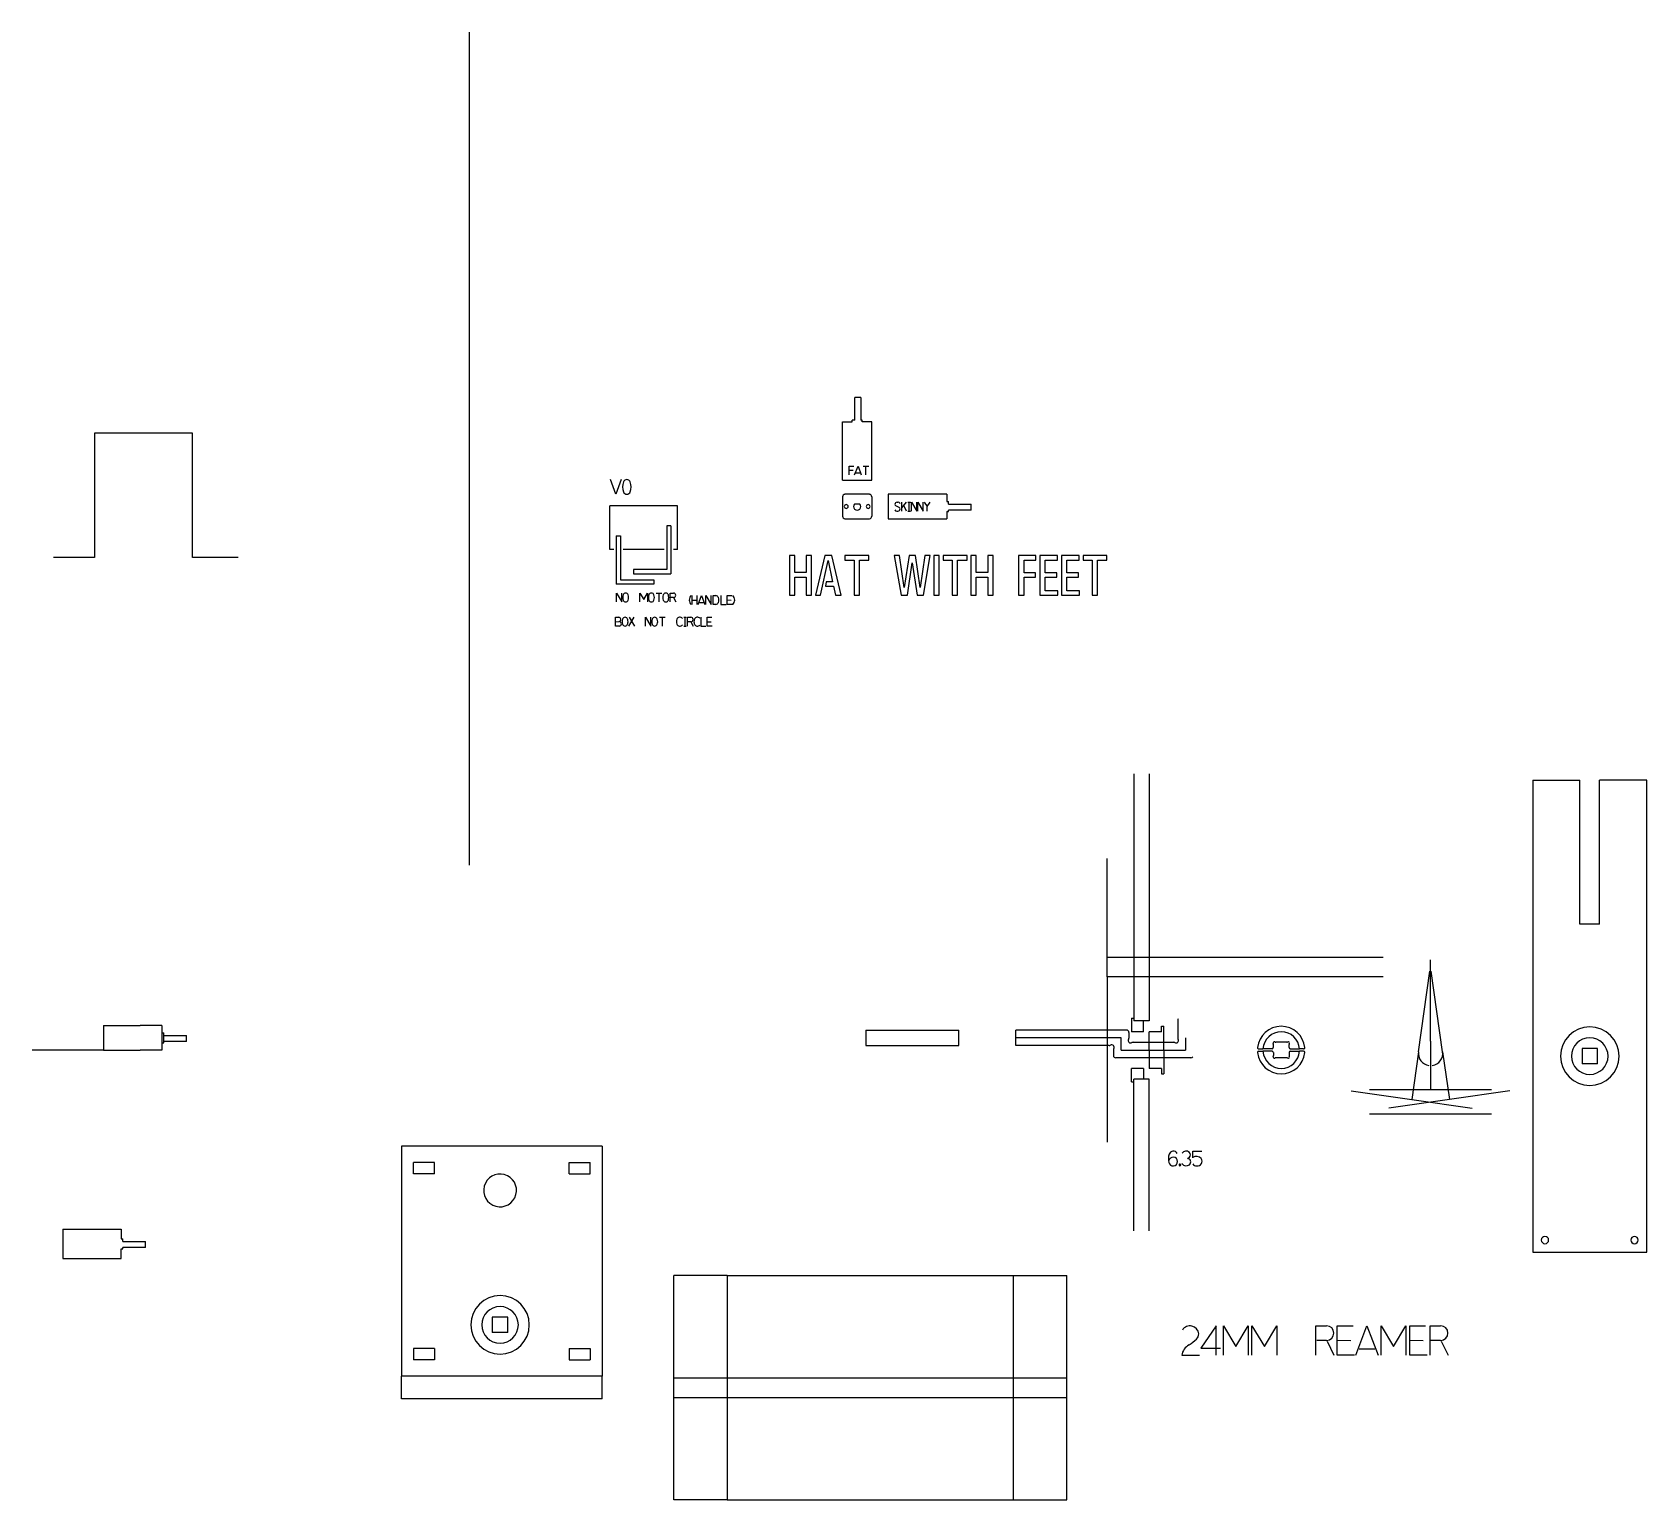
# Model space of a CAD drawing. Header units: inches. Extents: x -13.3 to 12.7, y -16 to 7.6.
import ezdxf

# ---------------------------------------------------------------- set-up
doc = ezdxf.new("R2010")
doc.units = ezdxf.units.IN
doc.layers.get('0').update_dxf_attribs({"linetype": 'CONTINUOUS'})
for name, color, linetype in [('1', 7, 'CONTINUOUS'), ('2', 7, 'CONTINUOUS'), ('23', 7, 'CONTINUOUS'), ('24', 7, 'CONTINUOUS'), ('3', 7, 'CONTINUOUS'), ('4', 7, 'CONTINUOUS'), ('5', 7, 'CONTINUOUS'), ('6', 7, 'CONTINUOUS'), ('9', 7, 'CONTINUOUS')]:
    doc.layers.add(name, color=color, linetype=linetype)

msp = doc.modelspace()

# ---------------------------------------------------------------- linework, layer by layer
at = {"color": 0, "linetype": 'CONTINUOUS'}
for p, q in [((-6.26, 7.65), (-6.26, -5.787)), ((4.713, -8.768), (4.713, -8.473)), ((4.91, -8.473), (4.713, -8.473)), ((4.91, -8.473), (4.91, -8.384)), ((4.91, -8.384), (4.949, -8.384)), ((4.949, -8.768), (4.949, -8.384)), ((-12.164, -8.768), (-13.311, -8.768)), ((4.713, -8.768), (4.713, -9.063)), ((4.949, -8.768), (4.949, -9.152)), ((6.48, -8.748), (6.547, -8.748)), ((6.48, -8.788), (6.547, -8.788)), ((6.695, -8.748), (6.547, -8.748)), ((6.695, -8.788), (6.547, -8.788)), ((6.715, -8.729), (6.715, -8.68)), ((6.715, -8.807), (6.715, -8.856)), ((6.93, -8.641), (6.754, -8.641)), ((6.969, -8.729), (6.969, -8.68)), ((6.969, -8.807), (6.969, -8.856)), ((6.989, -8.748), (7.137, -8.748)), ((6.989, -8.788), (7.137, -8.788)), ((7.204, -8.748), (7.137, -8.748)), ((7.204, -8.788), (7.137, -8.788)), ((11.696, -8.741), (11.696, -8.991)), ((11.946, -8.741), (11.696, -8.741)), ((11.946, -8.991), (11.946, -8.741)), ((4.91, -9.063), (4.713, -9.063)), ((4.91, -9.063), (4.91, -9.152)), ((6.93, -8.895), (6.754, -8.895)), ((11.946, -8.991), (11.696, -8.991)), ((4.91, -9.152), (4.949, -9.152)), ((-2.099, -12.407), (2.519, -12.407)), ((-5.888, -13.076), (-5.888, -13.326)), ((-5.638, -13.076), (-5.888, -13.076)), ((-5.638, -13.326), (-5.638, -13.076)), ((-5.638, -13.326), (-5.888, -13.326)), ((-7.352, -14.395), (-7.352, -14.028)), ((-4.118, -14.395), (-4.118, -14.028)), ((-4.118, -14.395), (-7.352, -14.395)), ((-2.099, -16.021), (2.519, -16.021))]:
    msp.add_line(p, q, dxfattribs=at)
for centre, radius, start, end in [((6.842, -8.768), 0.384, 6.2063, 173.7937), ((6.842, -8.768), 0.295, 3.8226, 176.1774), ((6.48, -8.729), 0.0197, 173.7937, 270), ((6.48, -8.807), 0.0197, 90, 186.2063), ((6.842, -8.768), 0.384, 186.2063, 353.7937), ((6.842, -8.768), 0.295, 183.8226, 356.1774), ((6.695, -8.729), 0.0197, 270, 360), ((6.695, -8.807), 0.0197, 360, 90), ((6.729, -8.655), 0.0197, 64.4712, 205.5288), ((6.676, -8.68), 0.0394, 0, 25.5288), ((6.676, -8.856), 0.0394, 334.4712, 360), ((6.754, -8.602), 0.0394, 244.4712, 270), ((6.93, -8.602), 0.0394, 270, 295.5288), ((6.955, -8.655), 0.0197, 334.4712, 115.5288), ((7.008, -8.68), 0.0394, 154.4712, 180), ((6.989, -8.729), 0.0197, 180, 270), ((6.989, -8.807), 0.0197, 90, 180), ((7.008, -8.856), 0.0394, 180, 205.5288), ((7.204, -8.729), 0.0197, 270, 6.2063), ((7.204, -8.807), 0.0197, 353.7937, 90), ((9.252, -8.822), 0.197, 171.963, 261.963), ((9.252, -8.822), 0.197, 278.037, 8.037), ((6.729, -8.881), 0.0197, 154.4712, 295.5288), ((6.754, -8.934), 0.0394, 90, 115.5288), ((6.93, -8.934), 0.0394, 64.4712, 90), ((6.955, -8.881), 0.0197, 244.4712, 25.5288)]:
    msp.add_arc(centre, radius, start, end, dxfattribs=at)
at = {"layer": '1', "color": 1, "linetype": 'CONTINUOUS'}
for p, q in [((-3.894, 0.197), (-3.981, 0.434)), ((-3.808, 0.434), (-3.894, 0.197)), ((-3.99, -0.696), (-3.99, 0.011)), ((-2.902, 0.011), (-3.99, 0.011)), ((-2.902, -0.696), (-2.902, 0.011)), ((-3.887, -0.475), (-3.818, -0.475)), ((-3.887, -0.475), (-3.887, -1.251)), ((-3.818, -0.475), (-3.818, -1.182)), ((-3.005, -0.31), (-3.074, -0.31)), ((-3.074, -0.31), (-3.074, -1.017)), ((-3.005, -0.31), (-3.005, -1.086)), ((-3.927, -0.696), (-3.99, -0.696)), ((-3.114, -0.696), (-3.779, -0.696)), ((-2.902, -0.696), (-2.966, -0.696)), ((-3.61, -1.017), (-3.61, -1.086)), ((-3.074, -1.017), (-3.61, -1.017)), ((-3.283, -1.251), (-3.887, -1.251)), ((-3.818, -1.182), (-3.283, -1.182)), ((-3.61, -1.086), (-3.005, -1.086)), ((-3.283, -1.182), (-3.283, -1.251)), ((-3.885, -1.539), (-3.885, -1.397)), ((-3.885, -1.397), (-3.798, -1.539)), ((-3.798, -1.539), (-3.798, -1.397)), ((-3.506, -1.539), (-3.506, -1.397)), ((-3.506, -1.397), (-3.445, -1.498)), ((-3.445, -1.498), (-3.385, -1.397)), ((-3.385, -1.397), (-3.385, -1.539)), ((-3.242, -1.397), (-3.151, -1.397)), ((-3.196, -1.539), (-3.196, -1.401)), ((-3.017, -1.539), (-3.017, -1.397)), ((-3.017, -1.397), (-2.965, -1.397)), ((-2.964, -1.469), (-3.012, -1.468)), ((-2.964, -1.469), (-2.929, -1.539)), ((-2.666, -1.437), (-2.666, -1.58)), ((-2.662, -1.509), (-2.584, -1.509)), ((-2.58, -1.58), (-2.58, -1.437)), ((-2.565, -1.58), (-2.512, -1.437)), ((-2.55, -1.549), (-2.474, -1.549)), ((-2.512, -1.437), (-2.458, -1.58)), ((-2.442, -1.58), (-2.442, -1.437)), ((-2.442, -1.437), (-2.355, -1.58)), ((-2.355, -1.58), (-2.355, -1.437)), ((-2.322, -1.58), (-2.322, -1.437)), ((-2.322, -1.437), (-2.282, -1.437)), ((-2.2, -1.437), (-2.2, -1.58)), ((-2.098, -1.508), (-2.098, -1.437)), ((-2.098, -1.437), (-2.022, -1.437)), ((-2.098, -1.58), (-2.098, -1.508)), ((-2.098, -1.508), (-2.033, -1.509)), ((-3.898, -1.929), (-3.898, -1.787)), ((-3.898, -1.787), (-3.849, -1.787)), ((-3.686, -1.93), (-3.597, -1.787)), ((-3.68, -1.787), (-3.591, -1.93)), ((-3.416, -1.93), (-3.416, -1.787)), ((-3.416, -1.787), (-3.329, -1.93)), ((-3.329, -1.93), (-3.329, -1.787)), ((-3.188, -1.787), (-3.097, -1.787)), ((-3.143, -1.93), (-3.143, -1.791)), ((-2.799, -1.787), (-2.758, -1.787)), ((-2.778, -1.925), (-2.778, -1.791)), ((-2.736, -1.93), (-2.736, -1.787)), ((-2.736, -1.787), (-2.685, -1.787)), ((-2.524, -1.787), (-2.524, -1.93)), ((-2.421, -1.858), (-2.421, -1.787)), ((-2.421, -1.787), (-2.345, -1.787)), ((-2.282, -1.58), (-2.322, -1.58)), ((-2.2, -1.58), (-2.117, -1.58)), ((-2.007, -1.58), (-2.098, -1.58)), ((-3.842, -1.929), (-3.898, -1.929)), ((-3.894, -1.858), (-3.839, -1.857)), ((-2.799, -1.93), (-2.758, -1.93)), ((-2.684, -1.86), (-2.732, -1.858)), ((-2.684, -1.86), (-2.649, -1.93)), ((-2.524, -1.93), (-2.44, -1.93)), ((-2.421, -1.93), (-2.421, -1.858)), ((-2.421, -1.858), (-2.356, -1.858)), ((-2.338, -1.93), (-2.421, -1.93)), ((4.463, -4.314), (4.463, -8.296)), ((4.713, -4.314), (4.713, -8.296)), ((10.901, -4.412), (10.901, -12.03)), ((10.901, -4.412), (11.663, -4.412)), ((11.663, -6.739), (11.663, -4.412)), ((11.978, -6.739), (11.978, -4.412)), ((12.74, -4.412), (11.978, -4.412)), ((12.74, -12.03), (12.74, -4.412)), ((11.978, -6.739), (11.663, -6.739)), ((9.057, -8.795), (9.24, -7.496)), ((9.252, -8.626), (9.252, -7.313)), ((9.447, -8.795), (9.263, -7.496)), ((4.424, -8.256), (4.424, -8.473)), ((4.424, -8.256), (4.463, -8.256)), ((4.713, -8.296), (4.463, -8.296)), ((4.62, -8.384), (4.62, -8.296)), ((4.62, -8.473), (4.424, -8.473)), ((4.62, -8.473), (4.62, -8.384)), ((4.62, -9.063), (4.424, -9.063)), ((4.424, -9.28), (4.424, -9.063)), ((4.62, -9.063), (4.62, -9.24)), ((4.424, -9.28), (4.463, -9.28)), ((4.463, -11.686), (4.463, -9.24)), ((4.713, -9.24), (4.463, -9.24)), ((4.713, -11.686), (4.713, -9.24)), ((5.416, -10.504), (5.416, -10.398)), ((5.416, -10.398), (5.56, -10.398)), ((10.901, -12.03), (12.74, -12.03))]:
    msp.add_line(p, q, dxfattribs=at)
for centre, radius, start, end in [((-3.553, 0.316), 0.233, 160.0192, 199.9808), ((-3.717, 0.376), 0.0585, 19.4473, 160.5596), ((-3.88, 0.316), 0.233, 340.0174, 19.9826), ((-3.717, 0.256), 0.0585, 199.3781, 340.6149), ((-3.656, -1.468), 0.127, 161.2941, 198.7059), ((-3.736, -1.439), 0.0424, 16.1289, 163.8722), ((-3.736, -1.497), 0.0424, 196.0048, 343.9941), ((-3.815, -1.468), 0.127, 341.2938, 18.7062), ((-3.241, -1.468), 0.127, 161.2941, 198.7059), ((-3.32, -1.439), 0.0424, 16.1289, 163.8722), ((-3.32, -1.497), 0.0424, 196.0048, 343.9941), ((-3.4, -1.468), 0.127, 341.2938, 18.7062), ((-3.009, -1.468), 0.127, 161.2941, 198.7059), ((-3.088, -1.439), 0.0424, 16.1289, 163.8722), ((-3.088, -1.497), 0.0424, 196.0048, 343.9941), ((-3.168, -1.468), 0.127, 341.2938, 18.7062), ((-2.965, -1.433), 0.0363, 271.5996, 89.4598), ((-2.612, -1.509), 0.0984, 133.6028, 226.3972), ((-2.287, -1.49), 0.0524, 24.3864, 84.6174), ((-2.287, -1.528), 0.0524, 275.3825, 335.6136), ((-2.36, -1.509), 0.127, 341.2943, 18.7057), ((-2.075, -1.509), 0.0984, 313.6016, 46.3972), ((-3.85, -1.823), 0.0358, 286.7803, 88.5416), ((-3.665, -1.858), 0.127, 161.2941, 198.7059), ((-3.745, -1.829), 0.0424, 16.1289, 163.8722), ((-3.824, -1.858), 0.127, 341.2938, 18.7062), ((-3.187, -1.858), 0.127, 161.2941, 198.7059), ((-3.267, -1.829), 0.0424, 16.1289, 163.8722), ((-3.346, -1.858), 0.127, 341.2938, 18.7062), ((-2.791, -1.858), 0.127, 161.2941, 198.7059), ((-2.863, -1.839), 0.0524, 35.68, 155.6132), ((-2.685, -1.823), 0.0363, 271.5996, 89.4598), ((-2.508, -1.858), 0.127, 161.2941, 198.7059), ((-2.58, -1.839), 0.0524, 35.68, 155.6132), ((-3.841, -1.893), 0.0362, 268.4861, 86.6766), ((-3.745, -1.887), 0.0424, 196.0048, 343.9941), ((-3.267, -1.887), 0.0424, 196.0048, 343.9941), ((-2.863, -1.878), 0.0524, 204.3868, 324.32), ((-2.58, -1.878), 0.0524, 204.3868, 324.32), ((11.821, -8.866), 0.472, 360, 180), ((11.821, -8.866), 0.472, 180, 360), ((5.102, -10.469), 0.0706, 29.3074, 162.0975), ((5.309, -10.476), 0.0781, 48.9417, 146.028), ((5.324, -10.457), 0.0537, 0, 48.8141), ((5.233, -10.522), 0.212, 159.294, 196.7059), ((5.099, -10.566), 0.0704, 86.5204, 166.5718), ((5.099, -10.566), 0.0706, 193.734, 273.4453), ((5.099, -10.566), 0.0706, 273.4453, 86.5547), ((5.206, -10.622), 0.0128, 84.7991, 180.8139), ((5.207, -10.622), 0.0136, 180, 360), ((5.208, -10.622), 0.0125, 357.8049, 93.5036), ((5.309, -10.549), 0.0858, 216.483, 306.074), ((5.319, -10.457), 0.0593, 279.0881, 360), ((5.322, -10.575), 0.0595, 19.4344, 84.1143), ((5.326, -10.574), 0.0559, 307.7905, 19.8278), ((5.477, -10.582), 0.0995, 41.0237, 127.5585), ((5.479, -10.561), 0.0756, 213.4333, 270.016), ((5.489, -10.56), 0.0766, 263.1041, 34.0979), ((11.098, -11.833), 0.0591, 360, 180), ((11.098, -11.833), 0.0591, 180, 360), ((12.543, -11.833), 0.0591, 360, 180), ((12.543, -11.833), 0.0591, 180, 360), ((-5.763, -13.201), 0.472, 360, 180), ((-5.763, -13.201), 0.472, 180, 360)]:
    msp.add_arc(centre, radius, start, end, dxfattribs=at)
at = {"layer": '2', "color": 2, "linetype": 'CONTINUOUS'}
for p, q in [((-1.095, -0.792), (-1.095, -1.432)), ((-1.009, -0.792), (-1.095, -0.792)), ((-1.009, -1.066), (-1.009, -0.792)), ((-0.821, -0.792), (-0.821, -1.066)), ((-0.735, -0.792), (-0.821, -0.792)), ((-0.735, -1.432), (-0.735, -0.792)), ((-0.525, -0.792), (-0.673, -1.432)), ((-0.59, -1.432), (-0.469, -0.873)), ((-0.408, -0.792), (-0.525, -0.792)), ((-0.469, -0.873), (-0.398, -1.214)), ((-0.26, -1.432), (-0.408, -0.792)), ((-0.198, -0.792), (-0.198, -0.865)), ((0.187, -0.792), (-0.198, -0.792)), ((-0.198, -0.865), (-0.05, -0.865)), ((-0.05, -0.865), (-0.05, -1.432)), ((0.037, -1.432), (0.037, -0.865)), ((0.037, -0.865), (0.187, -0.865)), ((0.187, -0.865), (0.187, -0.792)), ((-0.821, -1.066), (-1.009, -1.066)), ((-1.009, -1.139), (-0.821, -1.139)), ((-1.009, -1.432), (-1.009, -1.139)), ((-0.821, -1.139), (-0.821, -1.432)), ((-0.499, -1.214), (-0.514, -1.287)), ((-0.514, -1.287), (-0.383, -1.287)), ((-0.398, -1.214), (-0.499, -1.214)), ((-0.383, -1.287), (-0.352, -1.432)), ((-1.095, -1.432), (-1.009, -1.432)), ((-0.821, -1.432), (-0.735, -1.432)), ((-0.673, -1.432), (-0.59, -1.432)), ((-0.352, -1.432), (-0.26, -1.432)), ((-0.05, -1.432), (0.037, -1.432))]:
    msp.add_line(p, q, dxfattribs=at)
at = {"layer": '23', "color": 23, "linetype": 'CONTINUOUS'}
for centre, start, end in [((11.821, -8.866), 360, 180), ((11.821, -8.866), 180, 360), ((-5.763, -13.201), 360, 180), ((-5.763, -13.201), 180, 360)]:
    msp.add_arc(centre, 0.295, start, end, dxfattribs=at)
at = {"layer": '24', "color": 24, "linetype": 'CONTINUOUS'}
for p, q in [((4.259, -8.571), (2.562, -8.571)), ((4.259, -8.768), (4.259, -8.571)), ((5.297, -8.571), (5.297, -8.768)), ((4.259, -8.768), (5.297, -8.768))]:
    msp.add_line(p, q, dxfattribs=at)
at = {"layer": '3', "color": 3, "linetype": 'CONTINUOUS'}
for p, q in [((0.598, -0.792), (0.707, -1.432)), ((0.685, -0.792), (0.598, -0.792)), ((0.76, -1.307), (0.685, -0.792)), ((0.836, -0.792), (0.76, -1.307)), ((0.811, -1.432), (0.889, -0.907)), ((0.942, -0.792), (0.836, -0.792)), ((0.889, -0.907), (0.967, -1.432)), ((1.016, -1.307), (0.942, -0.792)), ((1.093, -0.792), (1.016, -1.307)), ((1.068, -1.432), (1.177, -0.792)), ((1.177, -0.792), (1.093, -0.792)), ((1.325, -0.792), (1.238, -0.792)), ((1.238, -0.792), (1.238, -1.432)), ((1.325, -1.432), (1.325, -0.792)), ((1.386, -0.792), (1.386, -0.865)), ((1.772, -0.792), (1.386, -0.792)), ((1.386, -0.865), (1.535, -0.865)), ((1.535, -0.865), (1.535, -1.432)), ((1.621, -1.432), (1.621, -0.865)), ((1.621, -0.865), (1.772, -0.865)), ((1.772, -0.865), (1.772, -0.792)), ((1.834, -0.792), (1.834, -1.432)), ((1.92, -0.792), (1.834, -0.792)), ((1.92, -1.066), (1.92, -0.792)), ((2.107, -0.792), (2.107, -1.066)), ((2.194, -0.792), (2.107, -0.792)), ((2.194, -1.432), (2.194, -0.792)), ((2.107, -1.066), (1.92, -1.066)), ((1.92, -1.139), (2.107, -1.139)), ((1.92, -1.432), (1.92, -1.139)), ((2.107, -1.139), (2.107, -1.432)), ((0.707, -1.432), (0.811, -1.432)), ((0.967, -1.432), (1.068, -1.432)), ((1.238, -1.432), (1.325, -1.432)), ((1.535, -1.432), (1.621, -1.432)), ((1.834, -1.432), (1.92, -1.432)), ((2.107, -1.432), (2.194, -1.432)), ((9.057, -8.795), (8.948, -9.565)), ((9.252, -8.626), (9.252, -9.403)), ((9.447, -8.795), (9.555, -9.565))]:
    msp.add_line(p, q, dxfattribs=at)
at = {"layer": '4', "color": 4, "linetype": 'CONTINUOUS'}
for p, q in [((-0.039, 1.395), (-0.039, 1.761)), ((0.059, 1.761), (-0.039, 1.761)), ((0.059, 1.761), (0.059, 1.395)), ((-0.236, 0.423), (-0.236, 1.368)), ((-0.236, 1.368), (-0.079, 1.368)), ((-0.039, 1.395), (-0.079, 1.395)), ((-0.079, 1.368), (-0.079, 1.395)), ((0.079, 1.395), (0.059, 1.395)), ((0.079, 1.368), (0.079, 1.395)), ((0.236, 1.368), (0.079, 1.368)), ((0.236, 0.423), (0.236, 1.368)), ((-10.726, 1.182), (-12.31, 1.182)), ((-12.31, 1.182), (-12.31, -0.821)), ((-10.726, -0.821), (-10.726, 1.182)), ((-0.236, 0.423), (0.236, 0.423)), ((-0.236, 0.157), (-0.236, -0.157)), ((0.197, 0.197), (-0.197, 0.197)), ((0.044, 0.039), (-0.044, 0.039)), ((0.236, 0.157), (0.236, -0.157)), ((1.446, 0.197), (0.501, 0.197)), ((0.501, 0.197), (0.501, -0.197)), ((1.446, 0.197), (1.446, 0.079)), ((1.446, 0.079), (1.474, 0.079)), ((1.474, 0.039), (1.474, 0.079)), ((1.474, 0.039), (1.84, 0.039)), ((1.84, -0.059), (1.84, 0.039)), ((-0.197, -0.197), (0.197, -0.197)), ((0.501, -0.197), (1.446, -0.197)), ((1.446, -0.079), (1.474, -0.079)), ((1.446, -0.079), (1.446, -0.197)), ((1.84, -0.059), (1.474, -0.059)), ((1.474, -0.079), (1.474, -0.059)), ((-12.31, -0.821), (-12.969, -0.821)), ((-9.991, -0.821), (-10.726, -0.821)), ((2.605, -0.792), (2.605, -1.432)), ((2.884, -0.792), (2.605, -0.792)), ((2.692, -1.069), (2.692, -0.865)), ((2.692, -0.865), (2.884, -0.865)), ((2.884, -0.865), (2.884, -0.792)), ((2.946, -0.792), (2.946, -1.432)), ((3.234, -0.792), (2.946, -0.792)), ((3.033, -1.069), (3.033, -0.865)), ((3.033, -0.865), (3.234, -0.865)), ((3.234, -0.865), (3.234, -0.792)), ((3.295, -0.792), (3.295, -1.432)), ((3.583, -0.792), (3.295, -0.792)), ((3.382, -1.069), (3.382, -0.865)), ((3.382, -0.865), (3.583, -0.865)), ((3.583, -0.865), (3.583, -0.792)), ((3.645, -0.792), (3.645, -0.865)), ((4.03, -0.792), (3.645, -0.792)), ((3.645, -0.865), (3.793, -0.865)), ((3.793, -0.865), (3.793, -1.432)), ((3.879, -1.432), (3.879, -0.865)), ((3.879, -0.865), (4.03, -0.865)), ((4.03, -0.865), (4.03, -0.792)), ((2.879, -1.069), (2.692, -1.069)), ((2.692, -1.142), (2.879, -1.142)), ((2.692, -1.432), (2.692, -1.142)), ((2.879, -1.142), (2.879, -1.069)), ((3.223, -1.069), (3.033, -1.069)), ((3.033, -1.142), (3.223, -1.142)), ((3.033, -1.36), (3.033, -1.142)), ((3.223, -1.142), (3.223, -1.069)), ((3.572, -1.069), (3.382, -1.069)), ((3.382, -1.142), (3.572, -1.142)), ((3.382, -1.36), (3.382, -1.142)), ((3.572, -1.142), (3.572, -1.069)), ((2.605, -1.432), (2.692, -1.432)), ((2.946, -1.432), (3.239, -1.432)), ((3.239, -1.36), (3.033, -1.36)), ((3.239, -1.432), (3.239, -1.36)), ((3.295, -1.432), (3.589, -1.432)), ((3.589, -1.36), (3.382, -1.36)), ((3.589, -1.432), (3.589, -1.36)), ((3.793, -1.432), (3.879, -1.432)), ((5.172, -8.289), (5.172, -8.574)), ((-12.164, -8.374), (-11.573, -8.374)), ((-12.164, -8.374), (-12.164, -8.768)), ((-11.219, -8.374), (-11.573, -8.374)), ((-11.219, -8.374), (-11.219, -8.492)), ((-11.219, -8.492), (-11.219, -8.65)), ((-11.219, -8.492), (-11.191, -8.492)), ((-11.191, -8.532), (-11.191, -8.492)), ((-11.191, -8.532), (-10.825, -8.532)), ((-11.191, -8.63), (-11.191, -8.532)), ((-10.825, -8.63), (-10.825, -8.532)), ((0.141, -8.446), (0.141, -8.696)), ((0.141, -8.446), (1.641, -8.446)), ((1.641, -8.696), (1.641, -8.446)), ((2.562, -8.696), (2.562, -8.446)), ((4.345, -8.446), (2.562, -8.446)), ((4.384, -8.486), (4.384, -8.574)), ((-12.164, -8.768), (-11.573, -8.768)), ((-11.219, -8.768), (-11.573, -8.768)), ((-11.219, -8.65), (-11.191, -8.65)), ((-11.219, -8.65), (-11.219, -8.768)), ((-10.825, -8.63), (-11.191, -8.63)), ((-11.191, -8.65), (-11.191, -8.63)), ((0.141, -8.696), (1.641, -8.696)), ((4.065, -8.696), (2.562, -8.696)), ((4.134, -8.765), (4.134, -8.854)), ((4.453, -8.643), (5.103, -8.643)), ((5.382, -8.893), (4.174, -8.893)), ((-12.821, -11.657), (-11.877, -11.657)), ((-12.821, -11.657), (-12.821, -12.13)), ((-11.877, -11.657), (-11.877, -11.815)), ((-11.877, -11.815), (-11.849, -11.815)), ((-11.877, -11.972), (-11.849, -11.972)), ((-11.877, -12.13), (-11.877, -11.972)), ((-11.849, -11.854), (-11.849, -11.815)), ((-11.849, -11.854), (-11.483, -11.854)), ((-11.483, -11.952), (-11.849, -11.952)), ((-11.849, -11.972), (-11.849, -11.952)), ((-11.483, -11.952), (-11.483, -11.854)), ((-12.821, -12.13), (-11.877, -12.13))]:
    msp.add_line(p, q, dxfattribs=at)
for centre, radius, start, end in [((-0.197, 0.157), 0.0394, 90, 180), ((-0.177, 0), 0.0315, 360, 180), ((-0.177, 0), 0.0315, 180, 360), ((0, 0), 0.0591, 138.1897, 180), ((0, 0), 0.0591, 180, 360), ((0, 0), 0.0591, 360, 41.8103), ((0.177, 0), 0.0315, 360, 180), ((0.177, 0), 0.0315, 180, 360), ((0.197, 0.157), 0.0394, 360, 90), ((-0.197, -0.157), 0.0394, 180, 270), ((0.197, -0.157), 0.0394, 270, 360), ((5.211, -8.289), 0.0394, 145.9845, 180), ((4.345, -8.486), 0.0394, 0, 90), ((4.412, -8.615), 0.0394, 148.6003, 301.3997), ((4.345, -8.574), 0.0394, 328.6003, 360), ((5.144, -8.615), 0.0394, 238.6003, 31.3997), ((5.211, -8.574), 0.0394, 180, 211.3997), ((4.065, -8.657), 0.0394, 270, 301.3997), ((4.106, -8.724), 0.0394, 328.6003, 121.3997), ((4.174, -8.765), 0.0394, 148.6003, 180), ((4.174, -8.854), 0.0394, 180, 270), ((4.453, -8.682), 0.0394, 90, 121.3997), ((5.103, -8.682), 0.0394, 58.6003, 90), ((5.382, -8.854), 0.0394, 270, 325.9845)]:
    msp.add_arc(centre, radius, start, end, dxfattribs=at)
at = {"layer": '5', "color": 5, "linetype": 'CONTINUOUS'}
for p, q in [((4.032, -7.272), (8.488, -7.272)), ((8.488, -7.587), (4.032, -7.587)), ((7.973, -9.427), (8.948, -9.565)), ((8.267, -9.403), (9.252, -9.403)), ((9.555, -9.565), (8.581, -9.703)), ((8.948, -9.565), (9.923, -9.703)), ((9.252, -9.403), (10.236, -9.403)), ((10.53, -9.427), (9.555, -9.565)), ((8.267, -9.797), (10.236, -9.797)), ((-2.96, -14.057), (3.38, -14.057)), ((-2.96, -14.372), (3.38, -14.372))]:
    msp.add_line(p, q, dxfattribs=at)
for start, end in [(153.4349, 333.4349), (333.4349, 153.4349)]:
    msp.add_arc((-5.763, -11.032), 0.265, start, end, dxfattribs=at)
at = {"layer": '6', "color": 6, "linetype": 'CONTINUOUS'}
for p, q in [((-0.131, 0.51), (-0.131, 0.652)), ((-0.131, 0.652), (-0.055, 0.652)), ((-0.066, 0.581), (-0.127, 0.581)), ((-0.041, 0.51), (0.013, 0.652)), ((-0.025, 0.541), (0.05, 0.541)), ((0.013, 0.652), (0.066, 0.51)), ((0.094, 0.652), (0.185, 0.652)), ((0.14, 0.51), (0.14, 0.648)), ((0.678, -0.014), (0.622, 0.01)), ((0.644, 0.069), (0.658, 0.069)), ((0.717, 0.069), (0.717, -0.073)), ((0.722, -0.019), (0.797, 0.069)), ((0.797, -0.073), (0.755, 0.014)), ((0.819, 0.069), (0.86, 0.069)), ((0.84, -0.069), (0.84, 0.065)), ((0.876, -0.073), (0.876, 0.069)), ((0.876, 0.069), (0.964, -0.073)), ((0.964, -0.073), (0.964, 0.069)), ((0.98, -0.073), (0.98, 0.069)), ((0.98, 0.069), (1.067, -0.073)), ((1.067, -0.073), (1.067, 0.069)), ((1.082, 0.069), (1.128, -0.001)), ((1.128, -0.001), (1.176, 0.069)), ((0.641, -0.073), (0.655, -0.074)), ((0.819, -0.073), (0.86, -0.073)), ((1.129, -0.073), (1.128, -0.001)), ((5.792, -13.215), (5.546, -13.578)), ((5.792, -13.69), (5.792, -13.215)), ((5.91, -13.69), (5.91, -13.215)), ((5.91, -13.215), (6.111, -13.551)), ((6.111, -13.551), (6.311, -13.215)), ((6.311, -13.215), (6.311, -13.69)), ((6.37, -13.69), (6.37, -13.215)), ((6.37, -13.215), (6.57, -13.551)), ((6.57, -13.551), (6.771, -13.215)), ((6.771, -13.215), (6.771, -13.69)), ((7.402, -13.69), (7.402, -13.215)), ((7.402, -13.215), (7.574, -13.215)), ((7.746, -13.45), (7.745, -13.215)), ((7.745, -13.215), (8.001, -13.215)), ((8.048, -13.69), (8.226, -13.215)), ((8.226, -13.215), (8.404, -13.69)), ((8.453, -13.69), (8.453, -13.215)), ((8.453, -13.215), (8.654, -13.551)), ((8.654, -13.551), (8.854, -13.215)), ((8.854, -13.215), (8.854, -13.69)), ((8.917, -13.45), (8.916, -13.215)), ((8.916, -13.215), (9.172, -13.215)), ((9.243, -13.69), (9.243, -13.215)), ((9.243, -13.215), (9.415, -13.215)), ((7.574, -13.453), (7.418, -13.453)), ((7.581, -13.466), (7.693, -13.69)), ((7.746, -13.69), (7.746, -13.45)), ((7.746, -13.45), (7.963, -13.453)), ((8.917, -13.69), (8.917, -13.45)), ((8.917, -13.45), (9.134, -13.453)), ((9.415, -13.453), (9.258, -13.453)), ((9.422, -13.466), (9.534, -13.69)), ((5.238, -13.692), (5.522, -13.692)), ((5.546, -13.578), (5.861, -13.578)), ((8.024, -13.69), (7.746, -13.69)), ((8.101, -13.588), (8.352, -13.588)), ((9.195, -13.69), (8.917, -13.69))]:
    msp.add_line(p, q, dxfattribs=at)
for centre, radius, start, end in [((0.645, 0.032), 0.0373, 91.2613, 177.492), ((0.638, 0.036), 0.0306, 185.1824, 239.3448), ((0.657, 0.029), 0.0398, 29.2717, 88.1361), ((0.641, -0.032), 0.0411, 210.522, 269.4411), ((0.656, -0.036), 0.0375, 269.4411, 357.3507), ((0.663, -0.041), 0.0306, 5.1823, 59.3448), ((5.37, -13.358), 0.142, 4.5948, 149.0385), ((7.572, -13.334), 0.119, 271.0953, 88.8959), ((9.413, -13.334), 0.119, 271.0953, 88.8959), ((5.465, -13.724), 0.229, 118.7438, 172.045), ((4.743, -12.576), 1.127, 302.8691, 310.6145), ((5.376, -13.34), 0.136, 317.7745, 357.4244)]:
    msp.add_arc(centre, radius, start, end, dxfattribs=at)
at = {"layer": '9', "color": 9, "linetype": 'CONTINUOUS'}
for p, q in [((4.032, -7.587), (4.032, -5.677)), ((4.032, -7.587), (4.032, -10.252)), ((-7.352, -10.319), (-7.352, -14.028)), ((-4.118, -10.319), (-7.352, -10.319)), ((-4.118, -10.319), (-4.118, -14.028)), ((-6.822, -10.58), (-7.162, -10.58)), ((-7.162, -10.763), (-7.162, -10.58)), ((-6.822, -10.763), (-6.822, -10.58)), ((-4.647, -10.58), (-4.307, -10.58)), ((-4.647, -10.763), (-4.647, -10.58)), ((-4.307, -10.763), (-4.307, -10.58)), ((-6.822, -10.763), (-7.162, -10.763)), ((-4.647, -10.763), (-4.307, -10.763)), ((-2.96, -16.021), (-2.96, -12.407)), ((-2.099, -12.407), (-2.96, -12.407)), ((-2.099, -12.407), (-2.099, -16.021)), ((2.519, -12.407), (2.519, -16.021)), ((2.519, -12.407), (3.38, -12.407)), ((3.38, -16.021), (3.38, -12.407)), ((-6.822, -13.584), (-7.162, -13.584)), ((-7.162, -13.584), (-7.162, -13.767)), ((-6.822, -13.767), (-7.162, -13.767)), ((-6.822, -13.584), (-6.822, -13.767)), ((-4.647, -13.584), (-4.307, -13.584)), ((-4.647, -13.584), (-4.647, -13.767)), ((-4.647, -13.767), (-4.307, -13.767)), ((-4.307, -13.584), (-4.307, -13.767)), ((-4.118, -14.028), (-7.352, -14.028)), ((-2.099, -16.021), (-2.96, -16.021)), ((2.519, -16.021), (3.38, -16.021))]:
    msp.add_line(p, q, dxfattribs=at)

doc.saveas('drawing.dxf')
